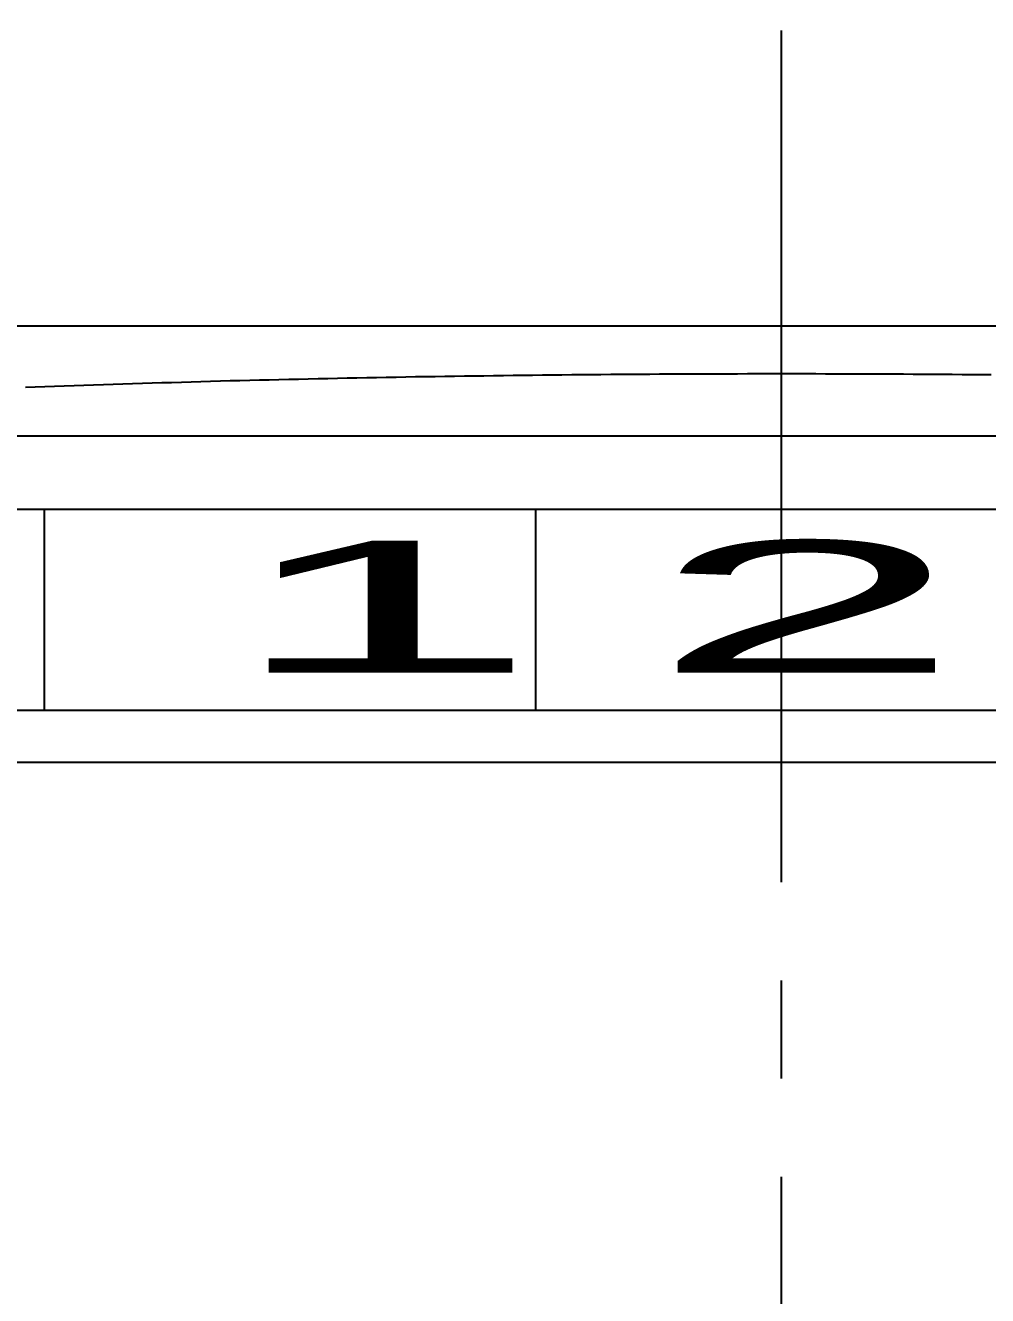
# Model space of a CAD drawing. Extents: x 79 to 365, y 158 to 362.
# Drawn here: x 115.99 to 130.68, y 341.94 to 361.34 of the extents above; entities that cross this region are included whole.
import ezdxf

# ---------------------------------------------------------------- set-up
doc = ezdxf.new("R2010")
doc.units = 0
doc.linetypes.add('CENTER', pattern=[17.5, 13, -1.5, 1.5, -1.5])
doc.layers.get('0').update_dxf_attribs({"linetype": 'CONTINUOUS'})
doc.layers.add('CENTER', color=1, linetype='CENTER')
doc.styles.add('MSゴシック', font='txt')

msp = doc.modelspace()

# ---------------------------------------------------------------- linework, layer by layer
at = {"color": 7, "linetype": 'CONTINUOUS'}
for p, q in [((149.031, 356.744), (106.031, 356.744)), ((146.281, 353.944), (108.781, 353.944))]:
    msp.add_line(p, q, dxfattribs=at)
at = {"linetype": 'CONTINUOUS'}
for p, q in [((146.179, 355.065), (108.883, 355.065)), ((116.281, 350.877), (116.281, 353.944)), ((123.781, 350.877), (123.781, 353.944)), ((146.281, 350.877), (108.781, 350.877)), ((108.873, 350.088), (146.189, 350.088))]:
    msp.add_line(p, q, dxfattribs=at)
at = {"color": 7}
msp.add_polyline3d([(115.987, 355.81, 0), (116.136, 355.816, 0), (116.285, 355.821, 0), (116.434, 355.827, 0), (116.582, 355.832, 0), (116.731, 355.838, 0), (116.88, 355.843, 0), (117.029, 355.848, 0), (117.178, 355.853, 0), (117.327, 355.858, 0), (117.476, 355.863, 0), (117.625, 355.868, 0), (117.774, 355.873, 0), (117.923, 355.877, 0), (118.071, 355.882, 0), (118.22, 355.886, 0), (118.369, 355.891, 0), (118.518, 355.895, 0), (118.667, 355.899, 0), (118.816, 355.903, 0), (118.965, 355.908, 0), (119.114, 355.912, 0), (119.263, 355.915, 0), (119.412, 355.919, 0), (119.561, 355.923, 0), (119.71, 355.927, 0), (119.859, 355.93, 0), (120.008, 355.934, 0), (120.157, 355.937, 0), (120.306, 355.941, 0), (120.455, 355.944, 0), (120.603, 355.947, 0), (120.752, 355.95, 0), (120.901, 355.953, 0), (121.05, 355.956, 0), (121.199, 355.959, 0), (121.348, 355.962, 0), (121.497, 355.965, 0), (121.646, 355.967, 0), (121.795, 355.97, 0), (121.944, 355.973, 0), (122.093, 355.975, 0), (122.242, 355.977, 0), (122.391, 355.98, 0), (122.54, 355.982, 0), (122.689, 355.984, 0), (122.838, 355.986, 0), (122.987, 355.988, 0), (123.136, 355.99, 0), (123.285, 355.992, 0), (123.434, 355.994, 0), (123.583, 355.996, 0), (123.732, 355.998, 0), (123.881, 355.999, 0), (124.03, 356.001, 0), (124.179, 356.002, 0), (124.328, 356.004, 0), (124.477, 356.005, 0), (124.626, 356.006, 0), (124.775, 356.008, 0), (124.924, 356.009, 0), (125.073, 356.01, 0), (125.222, 356.011, 0), (125.371, 356.012, 0), (125.52, 356.013, 0), (125.669, 356.014, 0), (125.818, 356.015, 0), (125.967, 356.015, 0), (126.116, 356.016, 0), (126.265, 356.017, 0), (126.414, 356.017, 0), (126.563, 356.018, 0), (126.712, 356.018, 0), (126.861, 356.018, 0), (127.01, 356.019, 0), (127.159, 356.019, 0), (127.308, 356.019, 0), (127.457, 356.019, 0), (127.606, 356.019, 0), (127.755, 356.019, 0), (127.904, 356.019, 0), (128.053, 356.019, 0), (128.202, 356.018, 0), (128.351, 356.018, 0), (128.5, 356.018, 0), (128.649, 356.017, 0), (128.798, 356.017, 0), (128.946, 356.016, 0), (129.095, 356.015, 0), (129.244, 356.015, 0), (129.393, 356.014, 0), (129.542, 356.013, 0), (129.691, 356.012, 0), (129.84, 356.011, 0), (129.989, 356.01, 0), (130.138, 356.009, 0), (130.287, 356.008, 0), (130.436, 356.006, 0), (130.585, 356.005, 0), (130.734, 356.004, 0)], dxfattribs=at)
at = {"layer": 'CENTER', "color": 1, "linetype": 'CENTER'}
msp.add_line((127.531, 278.256), (127.531, 361.336), dxfattribs=at)

# ---------------------------------------------------------------- texts
at = {"color": 7, "linetype": 'CONTINUOUS', "style": 'MSゴシック', "width": 3.2}
for s, p in [('1', (119.043, 351.452)), ('2', (125.513, 351.452))]:
    msp.add_text(s, height=2.016, dxfattribs=at).set_placement(p)

doc.saveas('drawing.dxf')
